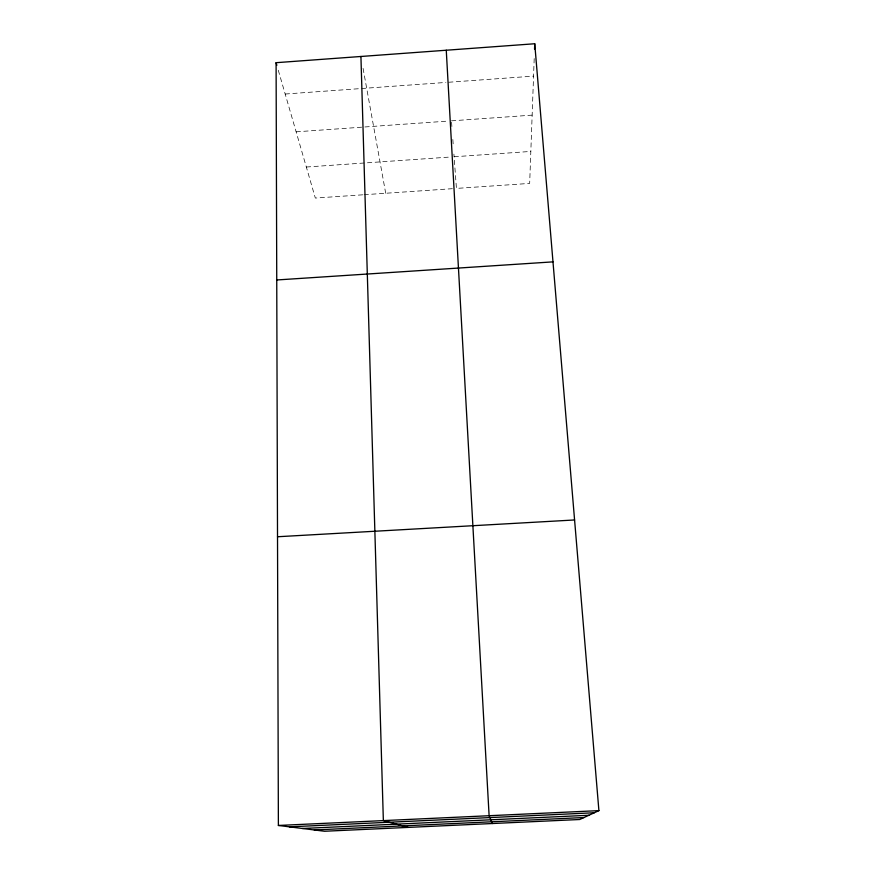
<?xml version="1.0" encoding="UTF-8"?>
<svg xmlns="http://www.w3.org/2000/svg" width="875" height="875" viewBox="0 0 875 875"><rect width="100%" height="100%" fill="white"/><g stroke="black" fill="none" stroke-linecap="round" stroke-linejoin="round"><path stroke-width="0.66" stroke-dasharray="4.38 3.28" d="M534.198 58.592L529.67 183.411L456.433 188.409L453.906 154.098M285.173 94.03L445.933 82.436M448.623 82.25L533.564 76.125M296.133 131.83L448.777 121.034M451.456 120.838L532.142 115.128M306.327 167.027L450.067 157.041M454.103 156.767L530.83 151.43M362.698 194.819L315.328 198.056L277.988 69.223M364.055 194.731L452.353 188.694M363.07 68.359L385.7 193.244M451.555 122.172L451.948 127.487M452.834 139.464L453.327 146.114"/><path stroke-width="1.31" d="M534.538 49.142L534.734 43.75L276.095 62.694L278.381 825.464L324.538 831.25L579.731 819.503L598.905 810.633L534.734 43.75M276.741 279.967L552.989 261.866M277.506 536.747L574.58 519.969M278.381 825.464L598.905 810.633M289.395 826.853L594.322 812.755M302.411 828.483L588.908 815.259M314.278 829.97L583.986 817.534M408.242 827.4L383.359 820.608L360.927 56.481M492.45 823.528L489.114 815.719L446.261 50.225M276.095 62.694L276.85 65.297"/></g></svg>
